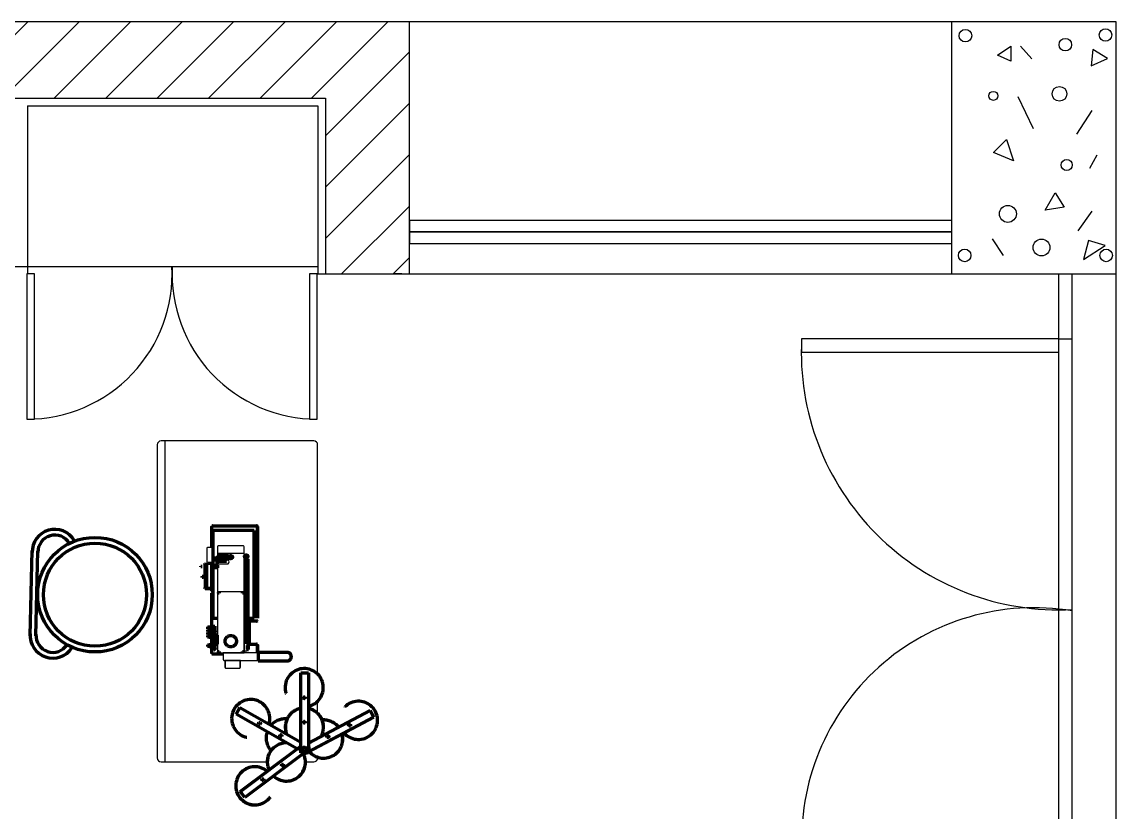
# Model space of a CAD drawing. Header units: inches. Extents: x 548 to 1330, y 676 to 1006.
# Drawn here: x 1187 to 1330.2, y 902.5 to 1005.9 of the extents above; entities that cross this region are included whole.
import ezdxf

# ---------------------------------------------------------------- set-up
doc = ezdxf.new("R2010")
doc.units = ezdxf.units.IN
doc.linetypes.add('ACAD_ISO02W100', pattern=[15, 12, -3])
for name, color, linetype in [('chair', 10, 'Continuous'), ('machines', 21, 'Continuous'), ('main wall', 40, 'Continuous'), ('window', 99, 'Continuous')]:
    doc.layers.add(name, color=color, linetype=linetype)

# ---------------------------------------------------------------- blocks, each defined once
blk = doc.blocks.new('line1lastmachine')
at = {"layer": 'machines'}
for p, q in [((20, 42), (0, 42)), ((0.5, 42), (0.5, 0)), ((-0.5, 41.5), (-0.5, 0.5)), ((20.5, 11.49), (20.5, 41.5)), ((7.37, 28.16), (7.37, 26.72)), ((7.37, 27.56), (7.37, 27.09)), ((10.87, 27.26), (7.37, 27.26)), ((10.77, 28.26), (7.47, 28.26)), ((5.78, 24.24), (5.78, 25.96)), ((5.78, 25.96), (6.78, 25.96)), ((5.78, 25.86), (6.78, 25.86)), ((6.78, 25.96), (6.78, 22.46)), ((7.37, 27.14), (7.37, 26.72)), ((7.37, 26.67), (7.37, 14.36)), ((7.37, 26.67), (7.37, 26.57)), ((8.79, 26.4), (7.37, 26.4)), ((7.37, 26.4), (8.65, 26.4)), ((7.37, 26.23), (8.53, 26.23)), ((8.53, 26.08), (7.37, 26.08)), ((7.37, 25.92), (8.79, 25.92)), ((8.53, 26.23), (8.53, 26.08)), ((10.87, 14.26), (10.87, 26.63)), ((10.98, 26.24), (10.98, 15.47)), ((11.08, 26.24), (11.08, 15.47)), ((11.18, 26.24), (11.18, 15.47)), ((5.78, 22.69), (5.78, 24.17)), ((6.78, 22.8), (5.78, 22.8)), ((10.87, 22.26), (7.37, 22.26)), ((7.47, 14.26), (10.87, 14.26)), ((20.5, 6.34), (20.5, 7.94)), ((0, 0), (13.9, 0)), ((18.9, 0), (20, 0)), ((20.5, 0.5), (20.5, 0.6))]:
    blk.add_line(p, q, dxfattribs=at)
at = {"layer": 'machines', "linetype": 'ACAD_ISO02W100', "lineweight": 100}
for p, q in [((11.38, 26.31), (11.38, 15.21)), ((6.96, 25.43), (6.96, 25.71)), ((6.97, 25.72), (7.37, 25.72)), ((7.37, 25.42), (6.97, 25.42)), ((6.14, 17.66), (6.54, 17.73)), ((6.14, 17.64), (6.54, 17.71)), ((6.14, 17.62), (6.54, 17.69)), ((6.14, 17.6), (6.54, 17.67)), ((6.14, 17.43), (6.14, 17.66)), ((6.14, 17.58), (6.54, 17.65)), ((6.14, 17.56), (6.54, 17.63)), ((6.14, 17.55), (6.54, 17.6)), ((6.54, 17.55), (6.14, 17.55)), ((6.14, 17.55), (6.54, 17.55)), ((6.14, 17.55), (6.54, 17.5)), ((6.54, 17.46), (6.14, 17.53)), ((6.54, 17.44), (6.14, 17.51)), ((6.54, 17.42), (6.14, 17.49)), ((6.54, 17.4), (6.14, 17.47)), ((6.54, 17.36), (6.14, 17.43)), ((6.14, 17.29), (6.54, 17.36)), ((6.14, 17.27), (6.54, 17.34)), ((6.14, 17.25), (6.54, 17.32)), ((6.14, 17.23), (6.54, 17.3)), ((6.14, 17.06), (6.14, 17.29)), ((6.14, 17.21), (6.54, 17.28)), ((6.14, 17.19), (6.54, 17.26)), ((6.14, 17.17), (6.54, 17.22)), ((6.54, 17.38), (6.15, 17.45)), ((6.54, 17.73), (6.54, 17.36)), ((6.54, 17.36), (6.54, 16.99)), ((7.03, 17.76), (7.03, 14.97)), ((6.54, 17.17), (6.14, 17.17)), ((6.14, 17.17), (6.54, 17.17)), ((6.14, 17.17), (6.54, 17.13)), ((6.54, 17.09), (6.14, 17.16)), ((6.54, 17.07), (6.14, 17.14)), ((6.54, 17.05), (6.14, 17.12)), ((6.54, 17.03), (6.14, 17.1)), ((6.54, 16.99), (6.14, 17.06)), ((6.14, 16.92), (6.54, 16.99)), ((6.14, 16.9), (6.54, 16.97)), ((6.14, 16.88), (6.54, 16.94)), ((6.14, 16.68), (6.14, 16.92)), ((6.14, 16.85), (6.54, 16.92)), ((6.14, 16.83), (6.54, 16.9)), ((6.14, 16.81), (6.54, 16.88)), ((6.14, 16.8), (6.54, 16.85)), ((6.54, 16.8), (6.14, 16.8)), ((6.14, 16.8), (6.54, 16.8)), ((6.14, 16.8), (6.54, 16.75)), ((6.54, 16.72), (6.14, 16.79)), ((6.54, 16.7), (6.14, 16.76)), ((6.54, 16.68), (6.14, 16.74)), ((6.54, 16.66), (6.14, 16.72)), ((6.54, 16.62), (6.14, 16.68)), ((6.14, 16.54), (6.54, 16.61)), ((6.14, 16.52), (6.54, 16.59)), ((6.14, 16.5), (6.54, 16.56)), ((6.14, 16.3), (6.14, 16.54)), ((6.14, 16.47), (6.54, 16.54)), ((6.14, 16.45), (6.54, 16.52)), ((6.14, 16.43), (6.54, 16.5)), ((6.14, 16.42), (6.54, 16.47)), ((6.54, 16.42), (6.14, 16.42)), ((6.14, 16.42), (6.54, 16.42)), ((6.14, 16.42), (6.54, 16.37)), ((6.54, 16.34), (6.14, 16.41)), ((6.54, 16.32), (6.14, 16.38)), ((6.54, 16.3), (6.14, 16.36)), ((6.54, 16.28), (6.14, 16.34)), ((6.54, 16.24), (6.14, 16.3)), ((6.54, 17.01), (6.15, 17.08)), ((6.54, 16.64), (6.15, 16.7)), ((6.54, 16.26), (6.15, 16.32)), ((6.54, 16.99), (6.54, 16.62)), ((6.54, 16.61), (6.54, 16.24)), ((6.14, 15.31), (6.54, 15.38)), ((6.14, 15.29), (6.54, 15.36)), ((6.14, 15.27), (6.54, 15.34)), ((6.14, 15.25), (6.54, 15.32)), ((6.14, 15.08), (6.14, 15.31)), ((6.14, 15.23), (6.54, 15.3)), ((6.14, 15.21), (6.54, 15.28)), ((6.14, 15.19), (6.54, 15.24)), ((6.54, 15.19), (6.14, 15.19)), ((6.14, 15.19), (6.54, 15.19)), ((6.14, 15.19), (6.54, 15.14)), ((6.54, 15.11), (6.14, 15.18)), ((6.54, 15.09), (6.14, 15.16)), ((6.54, 15.07), (6.14, 15.14)), ((6.54, 15.05), (6.14, 15.12)), ((6.54, 15.01), (6.14, 15.08)), ((6.54, 15.03), (6.15, 15.1)), ((6.54, 15.38), (6.54, 15.01))]:
    blk.add_line(p, q, dxfattribs=at)
for points in [[(6.65, 28.09), (6.65, 30.79, -0.414214), (6.75, 30.89), (12.5, 30.89, -0.414214), (12.6, 30.79), (12.6, 18.52, -0.414214), (12.5, 18.42), (11.64, 18.42, 0.414214), (11.54, 18.32), (11.54, 15.51, 0.414214), (11.64, 15.41), (12.5, 15.41, -0.414214), (12.6, 15.31), (12.6, 14.34, 0.414214), (12.61, 14.33), (12.7, 14.33)], [(11.18, 18.79), (12.1, 18.79, 0.414214), (12.2, 18.89), (12.2, 30.19, 0.414214), (12.1, 30.29), (6.88, 30.29, 0.414214), (6.78, 30.19), (6.78, 18.89, 0.414214), (6.88, 18.79), (7.37, 18.79)], [(5.78, 24.24), (5.78, 25.96), (5.77, 25.96, 0.414214), (5.76, 25.95), (5.76, 24.24)], [(5.37, 25.53), (5.22, 25.53, -0.414214), (5.21, 25.54), (5.21, 25.6, -0.414214), (5.22, 25.61), (5.37, 25.61)], [(5.76, 24.17), (5.76, 22.7, 0.414214), (5.77, 22.69), (6.78, 22.69)], [(8.15, 14.11), (6.75, 14.11, -0.414214), (6.65, 14.21), (6.65, 22.07)], [(16.49, 14.33), (12.7, 14.33), (12.7, 13.3, 0.414214), (12.8, 13.2), (16.49, 13.2)]]:
    blk.add_lwpolyline(points, format="xyb", dxfattribs=at)
at = {"layer": 'machines'}
for points in [[(6.78, 28.09), (6.78, 26.09), (6.13, 26.09, -0.414214), (6.03, 26.19), (6.03, 27.99, -0.414214), (6.13, 28.09)], [(10.87, 26.63), (10.87, 26.24), (11.28, 26.24, 0.414214), (11.29, 26.25), (11.29, 26.62, 0.414214), (11.28, 26.63)], [(10.87, 15.47), (10.87, 14.53), (11.19, 14.53, 0.414214), (11.29, 14.63), (11.29, 15.37, 0.414214), (11.19, 15.47)], [(8.15, 14.26), (8.15, 13.37, 0.414214), (8.25, 13.27), (12.7, 13.27), (12.7, 14.26)], [(8.37, 13.27), (8.37, 12.37, 0.414214), (8.47, 12.27), (10.27, 12.27, 0.414214), (10.37, 12.37), (10.37, 13.27)]]:
    blk.add_lwpolyline(points, format="xyb", close=True, dxfattribs=at)
blk.add_lwpolyline([(10.87, 26.63), (11.31, 26.63, 0.414214), (11.41, 26.73), (11.41, 27.04, 0.414214), (11.31, 27.14), (10.88, 27.14, -0.414214), (10.87, 27.15), (10.87, 28.16)], format="xyb", dxfattribs=at)
at = {"layer": 'machines', "linetype": 'ACAD_ISO02W100', "lineweight": 100}
for points in [[(5.76, 25.95), (5.76, 25.87), (5.75, 25.87), (5.75, 25.95)], [(8.58, 26.72), (8.58, 26.67), (6.92, 26.67), (6.92, 26.72)], [(11.32, 26.52), (11.32, 26.34), (11.36, 26.34), (11.36, 26.52)], [(5.76, 22.78), (5.76, 22.71), (5.75, 22.71), (5.75, 22.78)], [(6.65, 17.75), (6.65, 17.34), (6.54, 17.34), (6.54, 17.75)], [(7.03, 17.76), (7.03, 17.33), (6.65, 17.33), (6.65, 17.76)], [(7.03, 16.58), (7.03, 15.41), (7.37, 15.41), (7.37, 16.58)], [(6.65, 15.4), (6.65, 14.99), (6.54, 14.99), (6.54, 15.4)], [(7.03, 15.41), (7.03, 14.97), (6.65, 14.97), (6.65, 15.41)], [(18.3, 1.17), (18.3, 11.67), (19.3, 11.67), (19.3, 1.17)], [(18.3, 1.17), (18.3, 11.67), (19.3, 11.67), (19.3, 1.17)], [(18.3, 1.17), (18.3, 11.67), (19.3, 11.67), (19.3, 1.17)]]:
    blk.add_lwpolyline(points, close=True, dxfattribs=at)
for points in [[(5.98, 22.69), (5.98, 25.96), (5.96, 25.96), (5.96, 22.69)], [(6.65, 25.96), (6.65, 26.09)], [(6.65, 22.8), (6.65, 25.86)], [(5.53, 24.24), (5.96, 24.24), (5.96, 24.17), (5.53, 24.17)], [(6.65, 22.39), (6.65, 22.69)], [(6.65, 17.38), (6.65, 16.97), (6.54, 16.97), (6.54, 17.38)], [(7.03, 17.39), (7.03, 16.96), (6.65, 16.96), (6.65, 17.39)], [(6.65, 17), (6.65, 16.6), (6.54, 16.6), (6.54, 17)], [(6.65, 16.62), (6.65, 16.22), (6.54, 16.22), (6.54, 16.62)], [(7.03, 17.02), (7.03, 16.58), (6.65, 16.58), (6.65, 17.02)], [(7.03, 16.64), (7.03, 16.2), (6.65, 16.2), (6.65, 16.64)], [(17.81, 1.7), (9.82, 6.25), (10.32, 7.12), (18.3, 2.57)], [(19.3, 2.45), (27.36, 6.73), (27.83, 5.85), (18.56, 0.92), (18.43, 1.17)], [(18.52, 0.99), (10.97, -4.67), (10.37, -3.87), (18.3, 2.07)], [(18.52, 0.99), (10.97, -4.67), (10.37, -3.87), (18.3, 2.07)], [(18.52, 0.99), (10.97, -4.67), (10.37, -3.87), (18.3, 2.07)], [(18.3, 1.4), (18.09, 1.8), (18.3, 1.92)], [(19.3, 2), (19.44, 1.92), (19.3, 1.68)], [(19.3, 1.73), (19.38, 1.63), (19.3, 1.57)], [(19.3, 1.73), (19.38, 1.63), (19.3, 1.57)], [(19.3, 1.73), (19.38, 1.63), (19.3, 1.57)], [(18.3, 1.42), (18.29, 1.42)], [(18.75, 1.16), (18.74, 1.17)], [(18.76, 1.17), (18.75, 1.16)], [(18.76, 1.17), (18.75, 1.16)], [(18.76, 1.17), (18.75, 1.16)], [(19.01, 1.17), (18.95, 1.05), (18.88, 1.09)]]:
    blk.add_lwpolyline(points, dxfattribs=at)
for points in [[(7.32, 26.42), (6.94, 26.42, -0.414214), (6.93, 26.43), (6.93, 26.43, -0.414214), (6.94, 26.44), (7.34, 26.44, -0.414214), (7.35, 26.43), (7.35, 25.92), (7.34, 25.92, -0.414214), (7.33, 25.93), (7.33, 26.41, 0.414214)], [(7.37, 26.98), (7.37, 26.85), (8.82, 26.85, 0.414214), (8.83, 26.86), (8.83, 26.97, 0.414214), (8.82, 26.98)], [(11.29, 26.58), (11.29, 26.29), (11.31, 26.29, 0.414214), (11.32, 26.3), (11.32, 26.57, 0.414214), (11.31, 26.58)], [(11.36, 26.54), (11.36, 26.32, 0.414214), (11.37, 26.31), (11.39, 26.31, 0.414214), (11.4, 26.32), (11.4, 26.54, 0.414214), (11.39, 26.55), (11.37, 26.55, 0.414214)], [(7.37, 25.74), (7.37, 25.4), (6.95, 25.4, -0.414214), (6.94, 25.41), (6.94, 25.73, -0.414214), (6.95, 25.74)], [(5.53, 24.28), (5.53, 24.13, -0.414214), (5.52, 24.12), (5.38, 24.12, -0.414214), (5.37, 24.13), (5.37, 24.28, -0.414214), (5.38, 24.29), (5.52, 24.29, -0.414214)], [(11.29, 15.21), (11.29, 14.69), (11.36, 14.69, 0.414214), (11.46, 14.79), (11.46, 15.11, 0.414214), (11.36, 15.21)]]:
    blk.add_lwpolyline(points, format="xyb", close=True, dxfattribs=at)
at = {"layer": 'machines'}
blk.add_lwpolyline([(9.12, 14.26), (9.12, 14.26), (9.12, 14.26), (9.12, 14.26)], close=True, dxfattribs=at)
for centre in [(7.62, 26.15), (8.15, 26.15)]:
    blk.add_circle(centre, 0.0464, dxfattribs=at)
at = {"layer": 'machines', "linetype": 'ACAD_ISO02W100', "lineweight": 100}
for centre, radius in [((8.74, 26.69), 0.153), ((8.74, 26.69), 0.111), ((9.12, 26.8), 0.222), ((9.12, 26.8), 0.174), ((11.14, 26.89), 0.204), ((11.08, 26.44), 0.0734), ((11.14, 26.89), 0.0818), ((5.45, 24.21), 0.0401), ((7.57, 22.12), 0.0564), ((10.73, 22.12), 0.0564), ((9.12, 15.79), 0.743), ((7.57, 14.4), 0.0564), ((10.73, 14.4), 0.0564), ((18.75, 8.39), 0.128), ((18.75, 8.39), 0.128), ((18.75, 8.39), 0.128), ((12.89, 5.02), 0.128), ((18.75, 5.18), 0.128), ((18.75, 5.18), 0.128), ((18.75, 5.18), 0.128), ((24.68, 4.8), 0.128), ((15.68, 3.43), 0.128), ((21.84, 3.29), 0.128), ((18.72, 1.66), 0.264), ((18.72, 1.66), 0.264), ((18.72, 1.66), 0.264), ((18.72, 1.66), 0.264), ((18.72, 1.66), 0.264), ((18.73, 1.67), 0.264), ((18.73, 1.67), 0.264), ((18.73, 1.67), 0.264), ((15.9, -0.42), 0.128), ((15.9, -0.42), 0.128), ((15.9, -0.42), 0.128), ((13.33, -2.35), 0.128), ((13.33, -2.35), 0.128), ((13.33, -2.35), 0.128)]:
    blk.add_circle(centre, radius, dxfattribs=at)
at = {"layer": 'machines'}
for centre, radius, start, end in [((0, 41.5), 0.5, 90, 180), ((20, 41.5), 0.5, 0, 90), ((7.47, 28.16), 0.1, 90, 180), ((10.77, 28.16), 0.1, 0, 90), ((8.62, 26.16), 0.296, 306.8371, 53.1629), ((6.79, 22.23), 0.215, 131.4365, 228.5635), ((7.47, 14.36), 0.1, 180, 270), ((0, 0.5), 0.5, 180, 270), ((20, 0.5), 0.5, 270, 0)]:
    blk.add_arc(centre, radius, start, end, dxfattribs=at)
at = {"layer": 'machines', "linetype": 'ACAD_ISO02W100', "lineweight": 100}
for centre, radius, start, end in [((6.97, 25.71), 0.01, 90, 180), ((6.97, 25.43), 0.01, 180, 270), ((7.33, 17.27), 0.305, 169.5171, 235.5959), ((7.33, 16.9), 0.305, 169.5171, 235.5959), ((7.33, 16.53), 0.305, 169.5171, 235.5959), ((7.33, 16.15), 0.305, 169.5171, 235.5959), ((7.29, 14.81), 0.305, 147.8342, 213.9131), ((7.33, 14.92), 0.305, 169.5171, 235.5959), ((16.49, 13.77), 0.561, 270, 90), ((18.74, 9.71), 2.5, 283.0338, 259.952), ((18.74, 9.71), 2.5, 283.0338, 259.952), ((18.74, 9.71), 2.5, 283.0338, 259.952), ((11.74, 5.66), 2.5, 343.3504, 320.2686), ((25.84, 5.43), 2.5, 221.011, 197.9292), ((18.76, 4.54), 2.5, 100.6443, 201.1689), ((18.76, 4.54), 2.5, 100.6443, 201.1689), ((18.76, 4.54), 2.5, 100.6443, 201.1689), ((18.76, 4.54), 2.5, 330.9441, 77.5676), ((18.76, 4.54), 2.5, 330.9441, 77.5676), ((18.76, 4.54), 2.5, 330.9441, 77.5676), ((16.25, 3.12), 2.5, 84.086, 137.8842), ((21.28, 2.98), 2.5, 38.6215, 94.5257), ((16.25, 3.12), 2.5, 160.9609, 221.8336), ((21.28, 2.98), 2.5, 220.4096, 15.5448), ((16.4, -0.02), 2.5, 89.1236, 204.4022), ((16.4, -0.02), 2.5, 89.1236, 204.4022), ((16.4, -0.02), 2.5, 89.1236, 204.4022), ((16.4, -0.02), 2.5, 227.479, 23.8665), ((16.4, -0.02), 2.5, 227.479, 23.8665), ((16.4, -0.02), 2.5, 227.479, 23.8665), ((12.28, -3.15), 2.5, 49.8685, 26.7866), ((12.28, -3.15), 2.5, 49.8685, 26.7866), ((12.28, -3.15), 2.5, 49.8685, 26.7866)]:
    blk.add_arc(centre, radius, start, end, dxfattribs=at)

msp = doc.modelspace()

# ---------------------------------------------------------------- hatches: boundary and pattern name
h = msp.add_hatch()
h.set_pattern_fill('ANSI31', color=256, scale=1.5)
h.paths.add_polyline_path([(730.74, 1005.91), (637.24, 1005.91), (637.24, 972.91), (646.74, 972.91), (646.74, 995.91), (707.74, 995.91), (707.74, 972.91), (716.24, 972.91), (716.24, 995.91), (726.74, 995.91), (726.74, 972.91), (730.74, 972.91)])
h.paths.add_polyline_path([(923.24, 995.91), (977.24, 995.91), (977.24, 972.91), (985.24, 972.91), (985.24, 1005.91), (902.74, 1005.91), (889.74, 1005.91), (889.74, 972.91), (923.24, 972.91)])
h.paths.add_polyline_path([(1237.74, 1005.91), (1144.24, 1005.91), (1144.24, 972.91), (1148.74, 972.91), (1148.74, 995.91), (1156.74, 995.91), (1156.74, 972.91), (1165.74, 972.91), (1165.74, 995.91), (1226.74, 995.91), (1226.74, 972.91), (1237.74, 972.91)])

# ---------------------------------------------------------------- linework, layer by layer
at = {"color": 40, "lineweight": 0}
msp.add_line((1237.74, 1005.91), (1144.24, 1005.91), dxfattribs=at)
for p, q in [((1237.74, 972.91), (1237.74, 1005.91)), ((1308.74, 972.91), (1308.74, 1005.91)), ((1314.71, 1001.56), (1316.47, 1002.73)), ((1316.47, 1002.73), (1316.47, 1000.76)), ((1317.72, 1002.74), (1319.19, 1001.09)), ((1316.47, 1000.76), (1314.71, 1001.56)), ((1327.2, 1002.29), (1326.98, 1000.16)), ((1329.11, 1001.11), (1327.2, 1002.29)), ((1326.98, 1000.16), (1329.11, 1001.11)), ((1165.74, 995.91), (1226.74, 995.91)), ((1226.74, 995.91), (1226.74, 972.91)), ((1317.35, 996.15), (1319.37, 991.94)), ((1187.74, 994.91), (1225.74, 994.91)), ((1187.74, 994.91), (1187.74, 972.91)), ((1225.74, 994.91), (1225.74, 972.91)), ((1327.06, 994.32), (1325.05, 991.21)), ((1314.19, 988.82), (1315.88, 990.5)), ((1315.88, 990.5), (1316.8, 987.73)), ((1316.8, 987.73), (1314.19, 988.82)), ((1327.72, 988.48), (1326.76, 986.71)), ((1320.95, 981.27), (1322.27, 983.55)), ((1322.27, 983.55), (1323.45, 981.64)), ((1323.45, 981.64), (1320.95, 981.27)), ((1327.06, 981.14), (1325.23, 978.58)), ((1314.03, 977.53), (1315.43, 975.32)), ((1326.61, 977.31), (1325.95, 974.81)), ((1328.82, 976.64), (1326.61, 977.31)), ((1325.95, 974.81), (1328.82, 976.64)), ((1165.74, 973.91), (1187.66, 973.91)), ((1187.66, 973.91), (1225.66, 973.91)), ((1225.74, 972.91), (1237.74, 972.91)), ((1236.74, 972.91), (1235.74, 972.91)), ((1235.74, 972.91), (1237.74, 972.91)), ((1237.74, 972.91), (1330.24, 972.91)), ((1319.24, 972.91), (1330.24, 972.91)), ((1322.74, 888.54), (1322.74, 972.91)), ((1324.49, 888.54), (1324.49, 972.91)), ((1322.74, 964.41), (1324.49, 964.41))]:
    msp.add_line(p, q)
at = {"color": 7, "lineweight": 0}
for p, q in [((1237.74, 972.91), (1237.74, 1005.91)), ((1165.74, 995.91), (1226.74, 995.91)), ((1226.74, 995.91), (1226.74, 972.91)), ((1226.74, 972.91), (1237.74, 972.91))]:
    msp.add_line(p, q, dxfattribs=at)
for points in [[(1187.66, 972.91), (1187.66, 953.91), (1188.66, 953.91), (1188.66, 972.91)], [(1225.66, 953.91), (1225.66, 972.91), (1224.66, 972.91), (1224.66, 953.91)], [(1322.74, 962.66), (1322.74, 964.41), (1289.05, 964.41), (1289.05, 962.66)]]:
    msp.add_lwpolyline(points, close=True)
for centre, radius in [((1310.51, 1004.1), 0.819), ((1328.84, 1004.2), 0.819), ((1323.58, 1002.92), 0.819), ((1322.82, 996.49), 0.964), ((1314.17, 996.23), 0.59), ((1323.77, 987.18), 0.732), ((1316.07, 980.78), 1.11), ((1320.47, 976.38), 1.11), ((1310.42, 975.34), 0.819), ((1328.93, 975.34), 0.819)]:
    msp.add_circle(centre, radius)
for centre, radius, start, end in [((1187.66, 972.91), 19, 270, 3.017), ((1225.66, 972.91), 19, 176.983, 270), ((1322.74, 962.66), 33.72, 177.0254, 272.9746), ((1319.49, 898.79), 30.43, 80.5429, 183.2968)]:
    msp.add_arc(centre, radius, start, end)
at = {"color": 10, "lineweight": 0}
for start, end in [(0, 180), (180, 0)]:
    msp.add_arc((1196.56, 930.93), 6.75, start, end, dxfattribs=at)
at = {"layer": 'chair', "lineweight": 100}
for p, q in [((1188.08, 925.54), (1188.34, 936.7)), ((1188.83, 925.54), (1189.08, 936.67))]:
    msp.add_line(p, q, dxfattribs=at)
for radius in [7.5, 6.75]:
    msp.add_circle((1196.56, 930.93), radius, dxfattribs=at)
for centre, radius, start, end in [((1191.3, 936.51), 2.97, 30.6651, 181.4564), ((1191.3, 936.51), 2.22, 30.6651, 181.4564), ((1191.05, 925.6), 2.97, 175.9103, 326.7016), ((1191.05, 925.6), 2.22, 175.9103, 326.7016)]:
    msp.add_arc(centre, radius, start, end, dxfattribs=at)
at = {"layer": 'machines'}
for p, q in [((1204.71, 950.55), (1204.71, 909.55)), ((1225.21, 951.05), (1205.21, 951.05)), ((1205.71, 951.05), (1205.71, 909.05)), ((1225.71, 920.54), (1225.71, 950.55)), ((1212.59, 937.21), (1212.59, 935.77)), ((1215.99, 937.31), (1212.69, 937.31)), ((1212.59, 936.61), (1212.59, 936.14)), ((1216.09, 936.31), (1212.59, 936.31)), ((1212.59, 936.19), (1212.59, 935.77)), ((1212.59, 935.72), (1212.59, 923.41)), ((1212.59, 935.72), (1212.59, 935.62)), ((1214.01, 935.45), (1212.59, 935.45)), ((1212.59, 935.45), (1213.86, 935.45)), ((1216.09, 923.31), (1216.09, 935.68)), ((1211, 933.29), (1211, 935.01)), ((1211, 935.01), (1212, 935.01)), ((1211, 934.91), (1212, 934.91)), ((1212, 935.01), (1212, 931.51)), ((1212.59, 935.28), (1213.75, 935.28)), ((1213.75, 935.13), (1212.59, 935.13)), ((1212.59, 934.98), (1214.01, 934.98)), ((1213.75, 935.28), (1213.75, 935.13)), ((1216.2, 935.29), (1216.2, 924.52)), ((1216.3, 935.29), (1216.3, 924.52)), ((1216.4, 935.29), (1216.4, 924.52)), ((1211, 931.74), (1211, 933.22)), ((1212, 931.85), (1211, 931.85)), ((1216.09, 931.31), (1212.59, 931.31)), ((1212.69, 923.31), (1216.09, 923.31)), ((1225.71, 915.39), (1225.71, 916.99)), ((1225.71, 909.55), (1225.71, 909.65)), ((1205.21, 909.05), (1219.12, 909.05)), ((1224.12, 909.05), (1225.21, 909.05))]:
    msp.add_line(p, q, dxfattribs=at)
at = {"layer": 'machines', "linetype": 'ACAD_ISO02W100', "lineweight": 100}
for p, q in [((1212.17, 934.48), (1212.17, 934.76)), ((1212.18, 934.77), (1212.59, 934.77)), ((1212.59, 934.47), (1212.18, 934.47)), ((1216.59, 935.36), (1216.59, 924.26)), ((1212.25, 926.81), (1212.25, 924.03)), ((1211.36, 926.71), (1211.75, 926.78)), ((1211.36, 926.69), (1211.75, 926.76)), ((1211.36, 926.67), (1211.75, 926.74)), ((1211.36, 926.65), (1211.75, 926.72)), ((1211.36, 926.48), (1211.36, 926.71)), ((1211.36, 926.63), (1211.75, 926.7)), ((1211.36, 926.61), (1211.75, 926.68)), ((1211.36, 926.6), (1211.75, 926.65)), ((1211.75, 926.6), (1211.36, 926.6)), ((1211.36, 926.6), (1211.75, 926.6)), ((1211.36, 926.6), (1211.75, 926.55)), ((1211.75, 926.52), (1211.36, 926.58)), ((1211.75, 926.49), (1211.36, 926.56)), ((1211.75, 926.47), (1211.36, 926.54)), ((1211.75, 926.45), (1211.36, 926.52)), ((1211.75, 926.43), (1211.36, 926.5)), ((1211.75, 926.41), (1211.36, 926.48)), ((1211.36, 926.34), (1211.75, 926.41)), ((1211.36, 926.32), (1211.75, 926.39)), ((1211.36, 926.3), (1211.75, 926.37)), ((1211.36, 926.28), (1211.75, 926.35)), ((1211.36, 926.11), (1211.36, 926.34)), ((1211.36, 926.26), (1211.75, 926.33)), ((1211.36, 926.24), (1211.75, 926.31)), ((1211.36, 926.22), (1211.75, 926.27)), ((1211.36, 926.22), (1211.75, 926.23)), ((1211.75, 926.22), (1211.36, 926.22)), ((1211.36, 926.22), (1211.75, 926.18)), ((1211.75, 926.14), (1211.36, 926.21)), ((1211.75, 926.12), (1211.36, 926.19)), ((1211.75, 926.1), (1211.36, 926.17)), ((1211.75, 926.08), (1211.36, 926.15)), ((1211.75, 926.06), (1211.36, 926.13)), ((1211.75, 926.04), (1211.36, 926.11)), ((1211.36, 925.97), (1211.75, 926.04)), ((1211.36, 925.95), (1211.75, 926.02)), ((1211.36, 925.93), (1211.75, 926)), ((1211.36, 925.73), (1211.36, 925.97)), ((1211.36, 925.91), (1211.75, 925.97)), ((1211.36, 925.88), (1211.75, 925.95)), ((1211.36, 925.86), (1211.75, 925.93)), ((1211.36, 925.85), (1211.75, 925.9)), ((1211.75, 925.85), (1211.36, 925.85)), ((1211.36, 925.85), (1211.75, 925.85)), ((1211.36, 925.85), (1211.75, 925.8)), ((1211.75, 925.77), (1211.36, 925.84)), ((1211.75, 925.75), (1211.36, 925.82)), ((1211.75, 925.73), (1211.36, 925.79)), ((1211.75, 925.71), (1211.36, 925.77)), ((1211.75, 925.69), (1211.36, 925.75)), ((1211.75, 925.67), (1211.36, 925.73)), ((1211.36, 925.59), (1211.75, 925.66)), ((1211.36, 925.57), (1211.75, 925.64)), ((1211.36, 925.55), (1211.75, 925.62)), ((1211.36, 925.35), (1211.36, 925.59)), ((1211.36, 925.53), (1211.75, 925.59)), ((1211.36, 925.5), (1211.75, 925.57)), ((1211.36, 925.48), (1211.75, 925.55)), ((1211.36, 925.47), (1211.75, 925.52)), ((1211.75, 925.47), (1211.36, 925.47)), ((1211.36, 925.47), (1211.75, 925.47)), ((1211.36, 925.47), (1211.75, 925.42)), ((1211.75, 925.39), (1211.36, 925.46)), ((1211.75, 925.37), (1211.36, 925.44)), ((1211.75, 925.35), (1211.36, 925.41)), ((1211.75, 925.33), (1211.36, 925.39)), ((1211.75, 925.31), (1211.36, 925.37)), ((1211.75, 926.78), (1211.75, 926.41)), ((1211.75, 926.41), (1211.75, 926.04)), ((1211.75, 926.04), (1211.75, 925.67)), ((1211.75, 925.66), (1211.75, 925.29)), ((1211.75, 925.29), (1211.36, 925.35)), ((1211.36, 924.36), (1211.75, 924.43)), ((1211.36, 924.34), (1211.75, 924.41)), ((1211.36, 924.32), (1211.75, 924.39)), ((1211.36, 924.3), (1211.75, 924.37)), ((1211.36, 924.13), (1211.36, 924.36)), ((1211.36, 924.28), (1211.75, 924.35)), ((1211.36, 924.26), (1211.75, 924.33)), ((1211.36, 924.24), (1211.75, 924.29)), ((1211.75, 924.24), (1211.36, 924.24)), ((1211.36, 924.24), (1211.75, 924.24)), ((1211.36, 924.24), (1211.75, 924.2)), ((1211.75, 924.16), (1211.36, 924.23)), ((1211.75, 924.14), (1211.36, 924.21)), ((1211.75, 924.12), (1211.36, 924.19)), ((1211.75, 924.1), (1211.36, 924.17)), ((1211.75, 924.08), (1211.36, 924.15)), ((1211.75, 924.06), (1211.36, 924.13)), ((1211.75, 924.43), (1211.75, 924.06))]:
    msp.add_line(p, q, dxfattribs=at)
for points in [[(1211.86, 937.14), (1211.86, 939.84, -0.414214), (1211.96, 939.94), (1217.72, 939.94, -0.414214), (1217.82, 939.84), (1217.82, 927.57, -0.414214), (1217.72, 927.47), (1216.86, 927.47, 0.414214), (1216.76, 927.37), (1216.76, 924.56, 0.414214), (1216.86, 924.46), (1217.72, 924.46, -0.414214), (1217.82, 924.36), (1217.82, 923.39, 0.414214), (1217.83, 923.38), (1217.92, 923.38)], [(1216.4, 927.84), (1217.32, 927.84, 0.414214), (1217.42, 927.94), (1217.42, 939.24, 0.414214), (1217.32, 939.34), (1212.1, 939.34, 0.414214), (1212, 939.24), (1212, 927.94, 0.414214), (1212.1, 927.84), (1212.59, 927.84)], [(1210.59, 934.58), (1210.43, 934.58, -0.414214), (1210.42, 934.59), (1210.42, 934.65, -0.414214), (1210.43, 934.66), (1210.59, 934.66)], [(1211, 933.29), (1211, 935.01), (1210.98, 935.01, 0.414214), (1210.97, 935), (1210.97, 933.29)], [(1210.97, 933.22), (1210.97, 931.75, 0.414214), (1210.98, 931.74), (1212, 931.74)], [(1213.36, 923.16), (1211.96, 923.16, -0.414214), (1211.86, 923.26), (1211.86, 931.12)], [(1221.71, 923.38), (1217.92, 923.38), (1217.92, 922.35, 0.414214), (1218.02, 922.25), (1221.71, 922.25)]]:
    msp.add_lwpolyline(points, format="xyb", dxfattribs=at)
at = {"layer": 'machines'}
for points in [[(1212, 937.14), (1212, 935.14), (1211.35, 935.14, -0.414214), (1211.25, 935.24), (1211.25, 937.04, -0.414214), (1211.35, 937.14)], [(1216.09, 935.68), (1216.09, 935.29), (1216.5, 935.29, 0.414214), (1216.51, 935.3), (1216.51, 935.67, 0.414214), (1216.5, 935.68)], [(1216.09, 924.52), (1216.09, 923.58), (1216.41, 923.58, 0.414214), (1216.51, 923.68), (1216.51, 924.42, 0.414214), (1216.41, 924.52)], [(1213.36, 923.31), (1213.36, 922.42, 0.414214), (1213.46, 922.32), (1217.92, 922.32), (1217.92, 923.31)], [(1213.59, 922.32), (1213.59, 921.42, 0.414214), (1213.69, 921.32), (1215.49, 921.32, 0.414214), (1215.59, 921.42), (1215.59, 922.32)]]:
    msp.add_lwpolyline(points, format="xyb", close=True, dxfattribs=at)
msp.add_lwpolyline([(1216.09, 935.68), (1216.53, 935.68, 0.414214), (1216.63, 935.78), (1216.63, 936.09, 0.414214), (1216.53, 936.19), (1216.1, 936.19, -0.414214), (1216.09, 936.2), (1216.09, 937.21)], format="xyb", dxfattribs=at)
at = {"layer": 'machines', "linetype": 'ACAD_ISO02W100', "lineweight": 100}
for points in [[(1213.8, 935.77), (1213.8, 935.72), (1212.13, 935.72), (1212.13, 935.77)], [(1216.53, 935.57), (1216.53, 935.39), (1216.57, 935.39), (1216.57, 935.57)], [(1210.97, 935), (1210.97, 934.92), (1210.96, 934.92), (1210.96, 935)], [(1210.97, 931.83), (1210.97, 931.76), (1210.96, 931.76), (1210.96, 931.83)], [(1211.86, 926.8), (1211.86, 926.39), (1211.75, 926.39), (1211.75, 926.8)], [(1212.25, 926.81), (1212.25, 926.38), (1211.86, 926.38), (1211.86, 926.81)], [(1212.25, 925.63), (1212.25, 924.46), (1212.59, 924.46), (1212.59, 925.63)], [(1211.86, 924.45), (1211.86, 924.04), (1211.75, 924.04), (1211.75, 924.45)], [(1212.25, 924.46), (1212.25, 924.03), (1211.86, 924.03), (1211.86, 924.46)], [(1223.52, 910.22), (1223.52, 920.72), (1224.52, 920.72), (1224.52, 910.22)], [(1223.52, 910.22), (1223.52, 920.72), (1224.52, 920.72), (1224.52, 910.22)], [(1223.52, 910.22), (1223.52, 920.72), (1224.52, 920.72), (1224.52, 910.22)]]:
    msp.add_lwpolyline(points, close=True, dxfattribs=at)
for points in [[(1212.53, 935.47), (1212.15, 935.47, -0.414214), (1212.14, 935.48), (1212.14, 935.48, -0.414214), (1212.15, 935.49), (1212.55, 935.49, -0.414214), (1212.56, 935.48), (1212.56, 934.98), (1212.55, 934.98, -0.414214), (1212.54, 934.99), (1212.54, 935.46, 0.414214)], [(1212.59, 936.03), (1212.59, 935.9), (1214.04, 935.9, 0.414214), (1214.05, 935.91), (1214.05, 936.02, 0.414214), (1214.04, 936.03)], [(1216.51, 935.63), (1216.51, 935.34), (1216.52, 935.34, 0.414214), (1216.53, 935.35), (1216.53, 935.62, 0.414214), (1216.52, 935.63)], [(1216.57, 935.59), (1216.57, 935.37, 0.414214), (1216.58, 935.36), (1216.6, 935.36, 0.414214), (1216.61, 935.37), (1216.61, 935.59, 0.414214), (1216.6, 935.6), (1216.58, 935.6, 0.414214)], [(1212.59, 934.79), (1212.59, 934.45), (1212.16, 934.45, -0.414214), (1212.15, 934.46), (1212.15, 934.78, -0.414214), (1212.16, 934.79)], [(1210.74, 933.33), (1210.74, 933.18, -0.414214), (1210.73, 933.17), (1210.6, 933.17, -0.414214), (1210.59, 933.18), (1210.59, 933.33, -0.414214), (1210.6, 933.34), (1210.73, 933.34, -0.414214)], [(1216.51, 924.26), (1216.51, 923.74), (1216.57, 923.74, 0.414214), (1216.67, 923.84), (1216.67, 924.16, 0.414214), (1216.57, 924.26)]]:
    msp.add_lwpolyline(points, format="xyb", close=True, dxfattribs=at)
for points in [[(1211.19, 931.74), (1211.19, 935.01), (1211.17, 935.01), (1211.17, 931.74)], [(1211.86, 935.01), (1211.86, 935.14)], [(1211.86, 931.85), (1211.86, 934.91)], [(1210.74, 933.29), (1211.17, 933.29), (1211.17, 933.22), (1210.74, 933.22)], [(1211.86, 931.44), (1211.86, 931.74)], [(1211.86, 926.43), (1211.86, 926.02), (1211.75, 926.02), (1211.75, 926.43)], [(1211.86, 926.05), (1211.86, 925.65), (1211.75, 925.65), (1211.75, 926.05)], [(1211.86, 925.67), (1211.86, 925.27), (1211.75, 925.27), (1211.75, 925.67)], [(1212.25, 926.44), (1212.25, 926.01), (1211.86, 926.01), (1211.86, 926.44)], [(1212.25, 926.07), (1212.25, 925.63), (1211.86, 925.63), (1211.86, 926.07)], [(1212.25, 925.69), (1212.25, 925.25), (1211.86, 925.25), (1211.86, 925.69)], [(1223.02, 910.75), (1215.04, 915.3), (1215.53, 916.17), (1223.52, 911.62)], [(1224.52, 911.5), (1232.58, 915.78), (1233.05, 914.9), (1223.77, 909.97), (1223.64, 910.22)], [(1223.74, 910.04), (1216.19, 904.38), (1215.59, 905.18), (1223.52, 911.12)], [(1223.74, 910.04), (1216.19, 904.38), (1215.59, 905.18), (1223.52, 911.12)], [(1223.74, 910.04), (1216.19, 904.38), (1215.59, 905.18), (1223.52, 911.12)], [(1224.52, 911.05), (1224.66, 910.97), (1224.52, 910.73)], [(1223.52, 910.45), (1223.3, 910.85), (1223.52, 910.97)], [(1223.52, 910.47), (1223.51, 910.47)], [(1223.97, 910.21), (1223.96, 910.22)], [(1223.98, 910.22), (1223.97, 910.21)], [(1223.98, 910.22), (1223.97, 910.21)], [(1223.98, 910.22), (1223.97, 910.21)], [(1224.23, 910.22), (1224.16, 910.1), (1224.09, 910.14)], [(1224.52, 910.78), (1224.59, 910.68), (1224.52, 910.62)], [(1224.52, 910.78), (1224.59, 910.68), (1224.52, 910.62)], [(1224.52, 910.78), (1224.59, 910.68), (1224.52, 910.62)]]:
    msp.add_lwpolyline(points, dxfattribs=at)
at = {"layer": 'machines'}
msp.add_lwpolyline([(1214.34, 923.31), (1214.34, 923.31), (1214.34, 923.31), (1214.34, 923.31)], close=True, dxfattribs=at)
at = {"layer": 'machines', "linetype": 'ACAD_ISO02W100', "lineweight": 100}
for centre, radius in [((1213.95, 935.74), 0.153), ((1213.95, 935.74), 0.111), ((1214.34, 935.85), 0.222), ((1214.34, 935.85), 0.174), ((1216.36, 935.94), 0.204), ((1216.3, 935.49), 0.0734), ((1216.36, 935.94), 0.0818), ((1210.66, 933.26), 0.0401), ((1212.78, 931.17), 0.0564), ((1215.94, 931.17), 0.0564), ((1214.34, 924.84), 0.743), ((1212.78, 923.45), 0.0564), ((1215.94, 923.45), 0.0564), ((1223.96, 917.44), 0.128), ((1223.96, 917.44), 0.128), ((1223.96, 917.44), 0.128), ((1218.1, 914.07), 0.128), ((1223.96, 914.23), 0.128), ((1223.96, 914.23), 0.128), ((1223.96, 914.23), 0.128), ((1229.89, 913.85), 0.128), ((1220.89, 912.48), 0.128), ((1227.06, 912.34), 0.128), ((1223.94, 910.71), 0.264), ((1223.94, 910.71), 0.264), ((1223.94, 910.71), 0.264), ((1223.94, 910.71), 0.264), ((1223.94, 910.71), 0.264), ((1223.94, 910.72), 0.264), ((1223.94, 910.72), 0.264), ((1223.95, 910.72), 0.264), ((1221.11, 908.63), 0.128), ((1221.11, 908.63), 0.128), ((1221.11, 908.63), 0.128), ((1218.54, 906.7), 0.128), ((1218.54, 906.7), 0.128), ((1218.54, 906.7), 0.128)]:
    msp.add_circle(centre, radius, dxfattribs=at)
at = {"layer": 'machines'}
for centre in [(1212.83, 935.2), (1213.37, 935.2)]:
    msp.add_circle(centre, 0.0464, dxfattribs=at)
for centre, radius, start, end in [((1205.21, 950.55), 0.5, 90, 180), ((1225.21, 950.55), 0.5, 0, 90), ((1212.69, 937.21), 0.1, 90, 180), ((1215.99, 937.21), 0.1, 0, 90), ((1213.83, 935.21), 0.296, 306.8371, 53.1629), ((1212, 931.28), 0.215, 131.4365, 228.5635), ((1212.69, 923.41), 0.1, 180, 270), ((1205.21, 909.55), 0.5, 180, 270), ((1225.21, 909.55), 0.5, 270, 0)]:
    msp.add_arc(centre, radius, start, end, dxfattribs=at)
at = {"layer": 'machines', "linetype": 'ACAD_ISO02W100', "lineweight": 100}
for centre, radius, start, end in [((1212.18, 934.76), 0.01, 90, 180), ((1212.18, 934.48), 0.01, 180, 270), ((1212.55, 926.32), 0.305, 169.5171, 235.5959), ((1212.55, 925.95), 0.305, 169.5171, 235.5959), ((1212.55, 925.58), 0.305, 169.5171, 235.5959), ((1212.51, 923.86), 0.305, 147.8342, 213.9131), ((1212.55, 925.2), 0.305, 169.5171, 235.5959), ((1212.55, 923.97), 0.305, 169.5171, 235.5959), ((1221.71, 922.82), 0.561, 270, 90), ((1223.95, 918.76), 2.5, 283.0338, 259.952), ((1223.95, 918.76), 2.5, 283.0338, 259.952), ((1223.95, 918.76), 2.5, 283.0338, 259.952), ((1216.95, 914.71), 2.5, 343.3504, 320.2686), ((1231.05, 914.48), 2.5, 221.011, 197.9292), ((1223.98, 913.59), 2.5, 100.6443, 201.1689), ((1223.98, 913.59), 2.5, 100.6443, 201.1689), ((1223.98, 913.59), 2.5, 100.6443, 201.1689), ((1223.98, 913.59), 2.5, 330.9441, 77.5676), ((1223.98, 913.59), 2.5, 330.9441, 77.5676), ((1223.98, 913.59), 2.5, 330.9441, 77.5676), ((1221.46, 912.17), 2.5, 84.086, 137.8842), ((1226.5, 912.03), 2.5, 38.6215, 94.5257), ((1221.46, 912.17), 2.5, 160.9609, 221.8336), ((1226.5, 912.03), 2.5, 220.4096, 15.5448), ((1221.62, 909.03), 2.5, 89.1236, 204.4022), ((1221.62, 909.03), 2.5, 89.1236, 204.4022), ((1221.62, 909.03), 2.5, 89.1236, 204.4022), ((1221.62, 909.03), 2.5, 227.479, 23.8665), ((1221.62, 909.03), 2.5, 227.479, 23.8665), ((1221.62, 909.03), 2.5, 227.479, 23.8665), ((1217.49, 905.91), 2.5, 49.8685, 26.7866), ((1217.49, 905.91), 2.5, 49.8685, 26.7866), ((1217.49, 905.91), 2.5, 49.8685, 26.7866)]:
    msp.add_arc(centre, radius, start, end, dxfattribs=at)
at = {"layer": 'main wall'}
for p, q in [((1330.24, 1005.91), (548.24, 1005.91)), ((1330.24, 675.91), (1330.24, 1005.91))]:
    msp.add_line(p, q, dxfattribs=at)
at = {"layer": 'window'}
for points in [[(1237.74, 978.41), (1308.74, 978.41), (1308.74, 979.91), (1237.74, 979.91)], [(1237.74, 976.91), (1308.74, 976.91), (1308.74, 978.41), (1237.74, 978.41)]]:
    msp.add_lwpolyline(points, close=True, dxfattribs=at)

# ---------------------------------------------------------------- block references
msp.add_blockref('line1lastmachine', (1205.21, 909.05))

doc.saveas('drawing.dxf')
